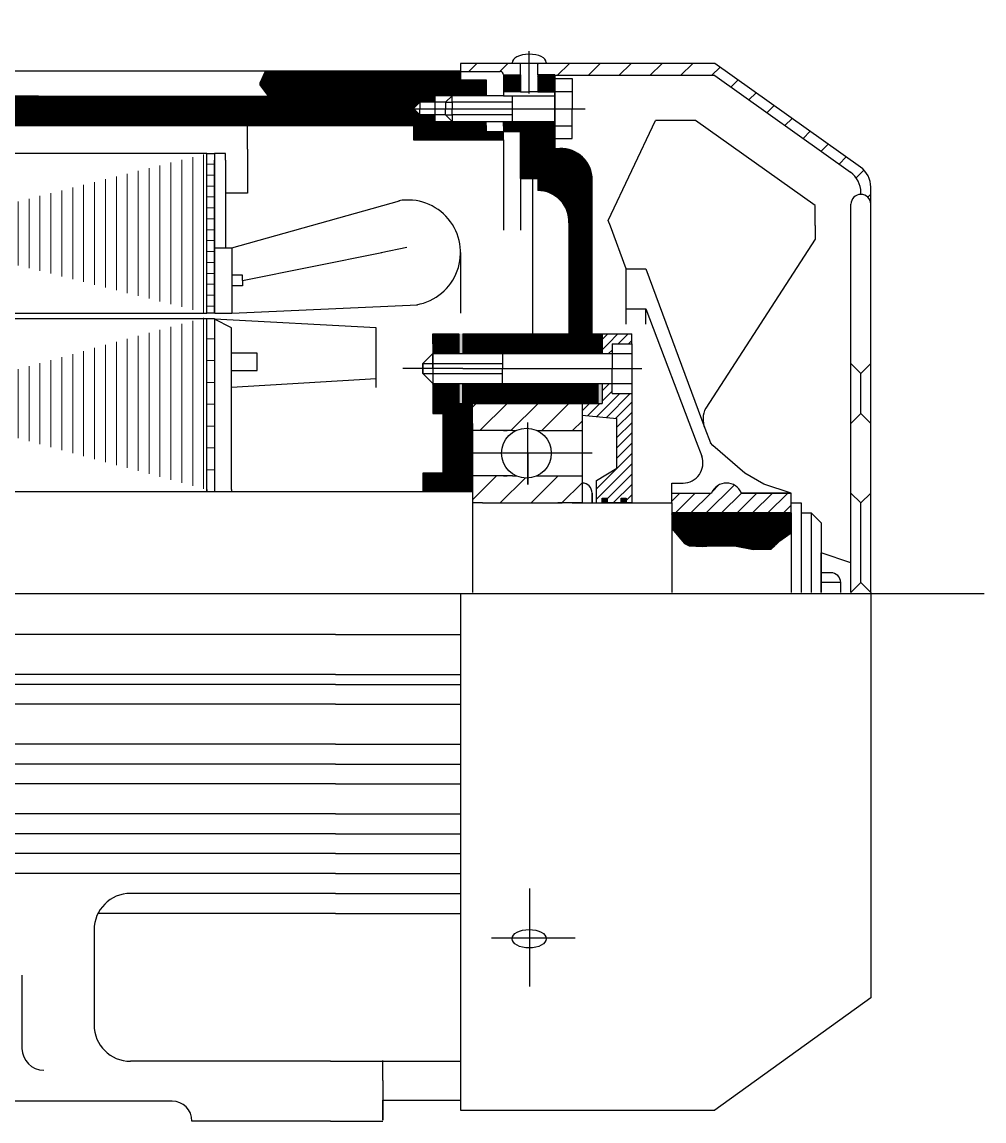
# Model space of a CAD drawing. Header units: millimetres. Extents: x -107 to 185, y -59 to 109.
# Drawn here: x 55.6 to 185.2, y -59.1 to 89 of the extents above; entities that cross this region are included whole.
import ezdxf

# ---------------------------------------------------------------- set-up
doc = ezdxf.new("R2010")
doc.units = ezdxf.units.MM
doc.linetypes.add('K5LT32769', pattern=[0])
for name, color, linetype, true_color in [('C', 4, 'Continuous', 0x00ffff), ('FOR', 7, 'Continuous', 0xffffff), ('Layer1', 7, 'Continuous', 0xffffff), ('R', 7, 'Continuous', 0xffffff)]:
    doc.layers.add(name, color=color, linetype=linetype, true_color=true_color)
doc.layers.add('Layer3', color=7, linetype='Continuous', lineweight=30, true_color=0xffffff)
pattern_1 = [(45, (0, 0), (-0.0883883476483184, 0.0883883476483185), [])]

# ---------------------------------------------------------------- blocks, each defined once
blk = doc.blocks.new('*X5')
at = {"layer": 'C', "color": 7, "linetype": 'K5LT32769', "lineweight": 18, "true_color": 0xffffff}
for p, q in [((464.4447869473404, 489.9006310700561), (460.6042703314294, 486.060114454145)), ((461.4475038950899, 489.0246683613652), (462.3079937124051, 489.8851581786804)), ((455.862389719625, 487.6821948730197), (456.9778097807504, 488.797614934145)), ((459.09913012431, 488.797614934145), (456.36162964431, 486.060114454145)), ((458.4829499878697, 486.060114454145), (461.2204504678697, 488.7976149341449)), ((462.7255906749891, 486.060114454145), (465.463091154989, 488.7976149341449)), ((467.5844114985486, 488.797614934145), (464.8469110185486, 486.060114454145)), ((466.9682313621083, 486.060114454145), (469.7057318421082, 488.797614934145)), ((471.8270521856679, 488.797614934145), (469.089551705668, 486.060114454145)), ((471.2108720492276, 486.060114454145), (472.2873925996251, 487.1366350045426))]:
    blk.add_line(p, q, dxfattribs=at)
blk = doc.blocks.new('*X7')
at = {"layer": 'C', "color": 7, "linetype": 'K5LT32769', "lineweight": 18, "true_color": 0xffffff}
for p, q in [((447.1034717897286, 509.3288685341447), (446.2811380396251, 508.5065347840412)), ((447.1489351121019, 507.9601182941449), (447.649888279625, 508.4610714616681)), ((447.2853250792211, 503.8538675741448), (446.2811380396251, 502.8496805345489)), ((448.7450019639674, 502.485117334145), (445.5740544502722, 499.3141698204497)), ((446.2811380396251, 501.4354669721758), (447.649888279625, 502.8042172121756)), ((446.8704168824475, 499.196318690252), (450.1592155263406, 502.485117334145)), ((444.5478245992212, 501.116367094145), (443.543637559625, 500.1121800545487)), ((444.2776920180969, 499.4320209506476), (445.9620381615944, 501.116367094145)), ((450.3873887596249, 501.2990770050562), (448.1667793146228, 499.0784675600542)), ((448.3342633996251, 497.8317380826833), (450.3873887596249, 499.8848634426831)), ((450.3873887596248, 498.4706498803101), (448.3342633996251, 496.4175245203103)), ((448.3342633996251, 495.0033109579372), (450.3873887596248, 497.0564363179369)), ((450.3873887596249, 495.6422227555639), (448.3342633996251, 493.5890973955641)), ((445.5310843206361, 489.3717047542019), (450.3873887596249, 494.2280091931907)), ((450.3873887596249, 492.8137956308176), (445.5310843206361, 487.9574911918289)), ((446.9655131596249, 487.9777064684446), (450.3873887596249, 491.3995820684446)), ((450.3873887596249, 489.9853685060715), (447.8308849476984, 487.428864694145)), ((449.5998112377381, 487.7835774218115), (450.3873887596249, 488.5711549436983))]:
    blk.add_line(p, q, dxfattribs=at)
blk = doc.blocks.new('*X8')
at = {"layer": 'C', "color": 7, "linetype": 'K5LT32769', "lineweight": 18, "true_color": 0xffffff}
for p, q in [((306, 512.6631939541227), (306, 489.1629717352909)), ((307.5000000000001, 489.5794875171822), (307.5000000000001, 512.2547097360141)), ((390.0000000000001, 512.4878555212041), (390.0000000000001, 489.7880777400361)), ((391.5, 489.3795935219274), (391.5, 512.9043713030953)), ((309.0000000000001, 511.8462255179053), (309.0000000000001, 489.9960032990735)), ((310.5, 490.4125190809648), (310.5, 511.4377412997967)), ((312, 511.029257081688), (312, 490.8290348628561)), ((384.0000000000001, 510.8217923936388), (384.0000000000001, 491.4220146124709)), ((385.5000000000001, 491.0135303943622), (385.5000000000001, 511.2383081755301)), ((387, 511.6548239574214), (387, 490.6050461762535)), ((388.5000000000001, 490.1965619581448), (388.5000000000001, 512.0713397393127)), ((313.5000000000001, 491.2455506447474), (313.5000000000001, 510.6207728635793)), ((315.0000000000001, 510.2122886454706), (315.0000000000001, 491.6620664266387)), ((316.5, 492.07858220853), (316.5, 509.803804427362)), ((318.0000000000001, 509.3953202092532), (318.0000000000001, 492.4950979904213)), ((379.5000000000001, 492.647467266797), (379.5000000000001, 509.5722450479649)), ((381, 509.9887608298562), (381, 492.2389830486883)), ((382.5000000000001, 491.8304988305796), (382.5000000000001, 510.4052766117475)), ((319.5000000000001, 492.9116137723126), (319.5000000000001, 508.9868359911445)), ((321.0000000000001, 508.5783517730359), (321.0000000000001, 493.3281295542039)), ((322.5, 493.7446453360952), (322.5, 508.1698675549271)), ((324.0000000000001, 507.7613833368184), (324.0000000000001, 494.1611611179865)), ((373.5000000000001, 494.2814041392318), (373.5000000000001, 507.9061819203997)), ((375, 508.322697702291), (375, 493.872919921123)), ((376.5000000000001, 493.4644357030144), (376.5000000000001, 508.7392134841823)), ((378.0000000000001, 509.1557292660736), (378.0000000000001, 493.0559514849057)), ((325.5000000000001, 494.5776768998778), (325.5000000000001, 507.3528991187098)), ((327, 506.944414900601), (327, 494.9941926817691)), ((328.5000000000001, 495.4107084636604), (328.5000000000001, 506.5359306824923)), ((367.5000000000001, 495.9153410116665), (367.5000000000001, 506.2401187928345)), ((369.0000000000001, 506.6566345747258), (369.0000000000001, 495.5068567935578)), ((370.5, 495.0983725754491), (370.5, 507.0731503566171)), ((372.0000000000001, 507.4896661385084), (372.0000000000001, 494.6898883573404)), ((330.0000000000001, 506.1274464643837), (330.0000000000001, 495.8272242455517)), ((331.5000000000001, 496.243740027443), (331.5000000000001, 505.7189622462749)), ((333, 505.3104780281663), (333, 496.6602558093343)), ((334.5000000000001, 497.0767715912257), (334.5000000000001, 504.9019938100576)), ((363.0000000000001, 504.9905714471605), (363.0000000000001, 497.1407936659926)), ((364.5, 496.7323094478839), (364.5, 505.4070872290518)), ((366.0000000000001, 505.8236030109431), (366.0000000000001, 496.3238252297752)), ((336.0000000000001, 504.4935095919488), (336.0000000000001, 497.4932873731169)), ((337.5, 497.9098031550083), (337.5, 504.0850253738402)), ((339.0000000000001, 503.6765411557315), (339.0000000000001, 498.3263189368996)), ((340.5000000000001, 498.7428347187909), (340.5000000000001, 503.2680569376227)), ((357.0000000000001, 503.3245083195953), (357.0000000000001, 498.7747305384274)), ((358.5000000000001, 498.3662463203187), (358.5000000000001, 503.7410241014866)), ((360, 504.1575398833779), (360, 497.95776210221)), ((361.5000000000001, 497.5492778841013), (361.5000000000001, 504.5740556652693)), ((342.0000000000001, 502.8595727195141), (342.0000000000001, 499.1593505006822)), ((343.5, 499.5758662825735), (343.5, 502.4510885014054)), ((345.0000000000001, 502.0426042832967), (345.0000000000001, 499.9923820644648)), ((352.5000000000001, 500.0001831927535), (352.5000000000001, 502.0749609739214)), ((354, 502.4914767558127), (354, 499.5916989746448)), ((355.5000000000001, 499.1832147565361), (355.5000000000001, 502.907992537704)), ((346.5000000000001, 500.4088978463561), (346.5000000000001, 501.634120065188)), ((348, 501.2256358470793), (348, 500.8254136282475)), ((349.5, 500.8171516289709), (349.5, 501.2419294101388)), ((351.0000000000001, 501.6584451920301), (351.0000000000001, 500.4086674108622))]:
    blk.add_line(p, q, dxfattribs=at)
blk = doc.blocks.new('*X9')
at = {"layer": 'C', "color": 7, "linetype": 'K5LT32769', "lineweight": 18, "true_color": 0xffffff}
for p, q in [((306, 535.3517695235194), (306, 513.6318671697506)), ((307.5000000000001, 514.0131171697504), (307.5000000000001, 534.9705195235194)), ((390.0000000000001, 534.9818671697504), (390.0000000000001, 514.0017695235193)), ((391.5, 513.6205195235194), (391.5, 535.3631171697505)), ((309.0000000000001, 534.5892695235193), (309.0000000000001, 514.3943671697505)), ((310.5, 514.7756171697506), (310.5, 534.2080195235194)), ((312, 533.8267695235193), (312, 515.1568671697506)), ((313.5000000000001, 515.5381171697506), (313.5000000000001, 533.4455195235194)), ((384.0000000000001, 533.4568671697504), (384.0000000000001, 515.5267695235194)), ((385.5000000000001, 515.1455195235193), (385.5000000000001, 533.8381171697505)), ((387, 534.2193671697505), (387, 514.7642695235194)), ((388.5000000000001, 514.3830195235194), (388.5000000000001, 534.6006171697505)), ((315.0000000000001, 533.0642695235194), (315.0000000000001, 515.9193671697504)), ((316.5, 516.3006171697506), (316.5, 532.6830195235194)), ((318.0000000000001, 532.3017695235193), (318.0000000000001, 516.6818671697505)), ((319.5000000000001, 517.0631171697506), (319.5000000000001, 531.9205195235193)), ((378.0000000000001, 531.9318671697504), (378.0000000000001, 517.0517695235194)), ((379.5000000000001, 516.6705195235193), (379.5000000000001, 532.3131171697505)), ((381, 532.6943671697505), (381, 516.2892695235194)), ((382.5000000000001, 515.9080195235193), (382.5000000000001, 533.0756171697506)), ((321.0000000000001, 531.5392695235194), (321.0000000000001, 517.4443671697506)), ((322.5, 517.8256171697504), (322.5, 531.1580195235194)), ((324.0000000000001, 530.7767695235193), (324.0000000000001, 518.2068671697505)), ((325.5000000000001, 518.5881171697506), (325.5000000000001, 530.3955195235194)), ((372.0000000000001, 530.4068671697505), (372.0000000000001, 518.5767695235194)), ((373.5000000000001, 518.1955195235194), (373.5000000000001, 530.7881171697505)), ((375, 531.1693671697504), (375, 517.8142695235193)), ((376.5000000000001, 517.4330195235194), (376.5000000000001, 531.5506171697505)), ((327, 530.0142695235193), (327, 518.9693671697506)), ((328.5000000000001, 519.3506171697506), (328.5000000000001, 529.6330195235194)), ((330.0000000000001, 529.2517695235194), (330.0000000000001, 519.7318671697504)), ((331.5000000000001, 520.1131171697506), (331.5000000000001, 528.8705195235194)), ((366.0000000000001, 528.8818671697505), (366.0000000000001, 520.1017695235194)), ((367.5000000000001, 519.7205195235193), (367.5000000000001, 529.2631171697506)), ((369.0000000000001, 529.6443671697504), (369.0000000000001, 519.3392695235194)), ((370.5, 518.9580195235193), (370.5, 530.0256171697505)), ((333, 528.4892695235194), (333, 520.4943671697505)), ((334.5000000000001, 520.8756171697506), (334.5000000000001, 528.1080195235193)), ((336.0000000000001, 527.7267695235194), (336.0000000000001, 521.2568671697506)), ((360, 527.3568671697504), (360, 521.6267695235193)), ((361.5000000000001, 521.2455195235194), (361.5000000000001, 527.7381171697505)), ((363.0000000000001, 528.1193671697504), (363.0000000000001, 520.8642695235194)), ((364.5, 520.4830195235193), (364.5, 528.5006171697505)), ((337.5, 521.6381171697504), (337.5, 527.3455195235194)), ((339.0000000000001, 526.9642695235194), (339.0000000000001, 522.0193671697505)), ((340.5000000000001, 522.4006171697506), (340.5000000000001, 526.5830195235194)), ((342.0000000000001, 526.2017695235194), (342.0000000000001, 522.7818671697506)), ((355.5000000000001, 522.7705195235194), (355.5000000000001, 526.2131171697505)), ((357.0000000000001, 526.5943671697505), (357.0000000000001, 522.3892695235194)), ((358.5000000000001, 522.0080195235194), (358.5000000000001, 526.9756171697505)), ((343.5, 523.1631171697506), (343.5, 525.8205195235194)), ((345.0000000000001, 525.4392695235194), (345.0000000000001, 523.5443671697506)), ((346.5000000000001, 523.9256171697506), (346.5000000000001, 525.0580195235194)), ((348, 524.6767695235194), (348, 524.3068671697506)), ((349.5, 524.2955195235193), (349.5, 524.6881171697505)), ((351.0000000000001, 525.0693671697505), (351.0000000000001, 523.9142695235194)), ((352.5000000000001, 523.5330195235193), (352.5000000000001, 525.4506171697506)), ((354, 525.8318671697504), (354, 523.1517695235194))]:
    blk.add_line(p, q, dxfattribs=at)
blk = doc.blocks.new('*X14')
at = {"layer": 'C', "color": 7, "linetype": 'K5LT32769', "lineweight": 18, "true_color": 0xffffff}
for p, q in [((428.4873849196251, 500.6122766006529), (428.9914754131172, 501.1163670941449)), ((433.2341161002365, 501.1163670941449), (429.4969903268822, 497.3792413207907)), ((433.7396310140016, 497.3792413207908), (437.4767567873557, 501.1163670941449)), ((441.719397474475, 501.1163670941449), (437.9822717011209, 497.3792413207909)), ((442.2249123882401, 497.3792413207909), (443.543637559625, 498.6979664921756)), ((431.7690208478294, 491.1659904674994), (428.4873849196251, 487.884354539295)), ((440.2543022220681, 491.1659904674993), (436.5171764487138, 487.4288646941451)), ((432.2745357615945, 487.4288646941451), (435.7012659901368, 490.8555949226874)), ((440.7598171358329, 487.428864694145), (443.543637559625, 490.2126851179371))]:
    blk.add_line(p, q, dxfattribs=at)
blk = doc.blocks.new('*X17')
at = {"layer": 'C', "color": 7, "linetype": 'K5LT32769', "lineweight": 18, "true_color": 0xffffff}
for p, q in [((429.0684554354332, 547.8623946747732), (427.9788460467779, 546.7727852861178)), ((432.2214867338971, 546.7727852861178), (433.3110961225526, 547.8623946747732)), ((437.5537368096719, 547.8623946747732), (437.4381511023899, 547.7468089674912)), ((440.1164982311085, 546.1825154090905), (441.7963774967912, 547.8623946747732)), ((446.0390181839104, 547.8623946747732), (444.3591389182276, 546.1825154090905)), ((448.6017796053469, 546.1825154090905), (450.2816588710297, 547.8623946747732)), ((454.524299558149, 547.8623946747732), (452.8444202924663, 546.1825154090905)), ((457.0870609795854, 546.1825154090905), (458.7669402452682, 547.8623946747732)), ((462.5001534669396, 547.3529672093252), (461.3297016667048, 546.1825154090905)), ((463.9974972187897, 544.6076702740561), (464.9789997110992, 545.5891727663656)), ((467.4578459552586, 543.8253783234057), (466.4763434629492, 542.8438758310963)), ((468.9551897071088, 541.0800813881365), (469.9366921994182, 542.061583880446)), ((472.415538443578, 540.2977894374864), (471.4340359512686, 539.316286945177)), ((473.912882195428, 537.5524925022173), (474.8943846877375, 538.5339949945268)), ((477.3732309318971, 536.770200551567), (476.3917284395876, 535.7886980592576)), ((478.8705746837472, 534.0249036162978), (479.8520771760567, 535.0064061086072)), ((482.2873318417428, 533.1990200871741), (481.2198621072194, 532.1315503526506)), ((482.813059744298, 529.48210730261), (483.237394519625, 529.9064420779371))]:
    blk.add_line(p, q, dxfattribs=at)
blk = doc.blocks.new('*X20')
at = {"layer": 'C', "color": 7, "linetype": 'K5LT32769', "lineweight": 18, "true_color": 0xffffff}
for p, q in [((393.0076767615129, 534), (391.9276767615128, 534)), ((391.9276767615128, 532.5), (393.0076767615129, 532.5)), ((393.0076767615129, 531), (391.9276767615128, 531)), ((391.9276767615128, 529.4999999999999), (393.0076767615129, 529.4999999999999)), ((393.0076767615129, 528), (391.9276767615128, 528)), ((391.9276767615128, 526.4999999999999), (393.0076767615129, 526.4999999999999)), ((393.0076767615129, 525), (391.9276767615128, 525)), ((391.9276767615128, 523.5), (393.0076767615129, 523.5)), ((393.0060644755132, 522), (391.9276767615128, 522)), ((391.9276767615128, 520.5), (393.0060644755132, 520.5)), ((393.0060644755132, 519), (391.9276767615128, 519)), ((391.9276767615128, 517.4999999999999), (393.0060644755132, 517.4999999999999)), ((393.0060644755132, 516), (391.9276767615128, 516)), ((391.9276767615128, 514.5), (393.0060644755132, 514.5))]:
    blk.add_line(p, q, dxfattribs=at)
blk = doc.blocks.new('*X21')
at = {"layer": 'C', "color": 7, "linetype": 'K5LT32769', "lineweight": 18, "true_color": 0xffffff}
for p, q in [((393.0062895434, 510), (391.9276767615128, 510)), ((393.0064820025937, 507), (391.9276767615128, 507)), ((393.0066744617873, 504), (391.9276767615128, 504)), ((393.006866920981, 501), (391.9276767615128, 501)), ((393.0070593801746, 498), (391.9276767615128, 498)), ((393.0072518393683, 495), (391.9276767615128, 495)), ((393.0074442985619, 492), (391.9276767615128, 492))]:
    blk.add_line(p, q, dxfattribs=at)
blk = doc.blocks.new('*X23')
at = {"layer": 'C', "color": 7, "linetype": 'K5LT32769', "lineweight": 18, "true_color": 0xffffff}
for p, q in [((447.0565079873557, 510.6961182941448), (446.2811380396252, 509.9207483464144)), ((447.1034717897286, 509.3288685341447), (448.4707215497287, 510.6961182941449)), ((449.8849351121018, 510.6961182941449), (448.5176853521018, 509.3288685341449)), ((449.9318989144749, 509.3288685341448), (450.3873887596249, 509.7843583792948))]:
    blk.add_line(p, q, dxfattribs=at)
blk = doc.blocks.new('*X3')
at = {"layer": 'C', "color": 7, "linetype": 'K5LT32769', "lineweight": 18, "true_color": 0xffffff}
for p, q in [((464.4447869473404, 489.9006310700561), (460.6042703314294, 486.060114454145)), ((461.4475038950899, 489.0246683613652), (462.3079937124051, 489.8851581786804)), ((455.862389719625, 487.6821948730197), (456.9778097807504, 488.797614934145)), ((459.09913012431, 488.797614934145), (456.36162964431, 486.060114454145)), ((458.4829499878697, 486.060114454145), (461.2204504678697, 488.7976149341449)), ((462.7255906749891, 486.060114454145), (465.463091154989, 488.7976149341449)), ((467.5844114985486, 488.797614934145), (464.8469110185486, 486.060114454145)), ((466.9682313621083, 486.060114454145), (469.7057318421082, 488.797614934145)), ((471.8270521856679, 488.797614934145), (469.089551705668, 486.060114454145)), ((471.2108720492276, 486.060114454145), (472.2873925996251, 487.1366350045426))]:
    blk.add_line(p, q, dxfattribs=at)
blk = doc.blocks.new('*X4')
at = {"layer": 'C', "color": 7, "linetype": 'K5LT32769', "lineweight": 18, "true_color": 0xffffff}
for p, q in [((306, 512.6631939541227), (306, 489.1629717352909)), ((307.5000000000001, 489.5794875171822), (307.5000000000001, 512.2547097360141)), ((390.0000000000001, 512.4878555212041), (390.0000000000001, 489.7880777400361)), ((391.5, 489.3795935219274), (391.5, 512.9043713030953)), ((309.0000000000001, 511.8462255179053), (309.0000000000001, 489.9960032990735)), ((310.5, 490.4125190809648), (310.5, 511.4377412997967)), ((312, 511.029257081688), (312, 490.8290348628561)), ((384.0000000000001, 510.8217923936388), (384.0000000000001, 491.4220146124709)), ((385.5000000000001, 491.0135303943622), (385.5000000000001, 511.2383081755301)), ((387, 511.6548239574214), (387, 490.6050461762535)), ((388.5000000000001, 490.1965619581448), (388.5000000000001, 512.0713397393127)), ((313.5000000000001, 491.2455506447474), (313.5000000000001, 510.6207728635793)), ((315.0000000000001, 510.2122886454706), (315.0000000000001, 491.6620664266387)), ((316.5, 492.07858220853), (316.5, 509.803804427362)), ((318.0000000000001, 509.3953202092532), (318.0000000000001, 492.4950979904213)), ((379.5000000000001, 492.647467266797), (379.5000000000001, 509.5722450479649)), ((381, 509.9887608298562), (381, 492.2389830486883)), ((382.5000000000001, 491.8304988305796), (382.5000000000001, 510.4052766117475)), ((319.5000000000001, 492.9116137723126), (319.5000000000001, 508.9868359911445)), ((321.0000000000001, 508.5783517730359), (321.0000000000001, 493.3281295542039)), ((322.5, 493.7446453360952), (322.5, 508.1698675549271)), ((324.0000000000001, 507.7613833368184), (324.0000000000001, 494.1611611179865)), ((373.5000000000001, 494.2814041392318), (373.5000000000001, 507.9061819203997)), ((375, 508.322697702291), (375, 493.872919921123)), ((376.5000000000001, 493.4644357030144), (376.5000000000001, 508.7392134841823)), ((378.0000000000001, 509.1557292660736), (378.0000000000001, 493.0559514849057)), ((325.5000000000001, 494.5776768998778), (325.5000000000001, 507.3528991187098)), ((327, 506.944414900601), (327, 494.9941926817691)), ((328.5000000000001, 495.4107084636604), (328.5000000000001, 506.5359306824923)), ((367.5000000000001, 495.9153410116665), (367.5000000000001, 506.2401187928345)), ((369.0000000000001, 506.6566345747258), (369.0000000000001, 495.5068567935578)), ((370.5, 495.0983725754491), (370.5, 507.0731503566171)), ((372.0000000000001, 507.4896661385084), (372.0000000000001, 494.6898883573404)), ((330.0000000000001, 506.1274464643837), (330.0000000000001, 495.8272242455517)), ((331.5000000000001, 496.243740027443), (331.5000000000001, 505.7189622462749)), ((333, 505.3104780281663), (333, 496.6602558093343)), ((334.5000000000001, 497.0767715912257), (334.5000000000001, 504.9019938100576)), ((363.0000000000001, 504.9905714471605), (363.0000000000001, 497.1407936659926)), ((364.5, 496.7323094478839), (364.5, 505.4070872290518)), ((366.0000000000001, 505.8236030109431), (366.0000000000001, 496.3238252297752)), ((336.0000000000001, 504.4935095919488), (336.0000000000001, 497.4932873731169)), ((337.5, 497.9098031550083), (337.5, 504.0850253738402)), ((339.0000000000001, 503.6765411557315), (339.0000000000001, 498.3263189368996)), ((340.5000000000001, 498.7428347187909), (340.5000000000001, 503.2680569376227)), ((357.0000000000001, 503.3245083195953), (357.0000000000001, 498.7747305384274)), ((358.5000000000001, 498.3662463203187), (358.5000000000001, 503.7410241014866)), ((360, 504.1575398833779), (360, 497.95776210221)), ((361.5000000000001, 497.5492778841013), (361.5000000000001, 504.5740556652693)), ((342.0000000000001, 502.8595727195141), (342.0000000000001, 499.1593505006822)), ((343.5, 499.5758662825735), (343.5, 502.4510885014054)), ((345.0000000000001, 502.0426042832967), (345.0000000000001, 499.9923820644648)), ((352.5000000000001, 500.0001831927535), (352.5000000000001, 502.0749609739214)), ((354, 502.4914767558127), (354, 499.5916989746448)), ((355.5000000000001, 499.1832147565361), (355.5000000000001, 502.907992537704)), ((346.5000000000001, 500.4088978463561), (346.5000000000001, 501.634120065188)), ((348, 501.2256358470793), (348, 500.8254136282475)), ((349.5, 500.8171516289709), (349.5, 501.2419294101388)), ((351.0000000000001, 501.6584451920301), (351.0000000000001, 500.4086674108622))]:
    blk.add_line(p, q, dxfattribs=at)

msp = doc.modelspace()

# ---------------------------------------------------------------- hatches: boundary and pattern name
at = {"layer": 'Layer1'}
h = msp.add_hatch(dxfattribs=at)
h.set_pattern_fill('ANSI31', color=256, scale=0.9799999999999998, style=0)
h.set_pattern_definition(pattern_1)
edge = h.paths.add_edge_path()
h.paths.add_polyline_path([(108.35421163563592, 75.07622975299705), (108.35421163563592, 73.13825241833706), (120.4799907918889, 73.13825241833706), (120.4799907918889, 74.29308852845611), (118.17031857165125, 74.29308852845611), (118.17031857165125, 75.07622975299705), (118.17031857165125, 75.63241706180497), (111.24130191093423, 75.63241706180497), (111.24130191093423, 76.49854414439392), (109.2203387182251, 76.49854414439392), (108.39564038595904, 77.32324247665906), (108.31278288531189, 77.32324247665906), (109.2203387182251, 78.23079830957295), (111.24130191093423, 78.23079830957295), (111.24130191093514, 79.09692539216189), (113.55097413117414, 79.09692539216189), (118.17031857165125, 79.09692539216189), (118.17031857165125, 81.22210518917109), (114.69116257478686, 81.22210518917109), (114.69116257478686, 82.43616814549591), (109.25595784390703, 82.43616814549591), (88.39844962745815, 82.43616814549591), (87.64933775994291, 80.77206877313301), (87.66894523805308, 80.55310856114897), (88.69221210250203, 79.15566134051596), (88.86874514354508, 79.03589614810198), (57.839908540599936, 79.03589614810198), (50.54834391943609, 79.03589614810198), (50.15075785292106, 80.68554613317997), (48.13993950247209, 89.02876220937901), (42.88710489802202, 89.02876220937901), (42.88710489802202, 85.769220387843), (41.800590957511986, 85.769220387843), (41.800590957511076, 80.33665068528308), (41.800590957511076, 78.16362280425892), (41.800590957511076, 75.07622975299705)])
h = msp.add_hatch(dxfattribs=at)
h.set_pattern_fill('ANSI31', color=256, scale=0.49, style=0)
h.set_pattern_definition(pattern_1)
edge = h.paths.add_edge_path()
h.paths.add_polyline_path([(127.40900745260501, 81.91500685524306), (125.099335232366, 81.91500685524306), (125.099335232366, 79.60533463500497), (127.40900745260501, 79.60533463500497)])
edge = h.paths.add_edge_path()
h.paths.add_polyline_path([(122.789663012127, 81.91500685524306), (120.4799907918889, 81.91500685524306), (120.4799907918889, 79.60533463500497), (122.789663012127, 79.60533463500497)])
h.paths.add_polyline_path([(126.76556179268323, 80.82713118154697), (122.1996705475051, 80.65970859345907)])
h = msp.add_hatch(dxfattribs=at)
h.set_pattern_fill('ANSI31', color=256, scale=0.49, style=0)
h.set_pattern_definition(pattern_1)
edge = h.paths.add_edge_path()
h.paths.add_polyline_path([(133.19591316710626, 37.63365147115701), (133.1959131671049, 40.31640194155807), (114.98620913805621, 40.31640194155807), (114.98620913805621, 37.63365147115701)])
edge = h.paths.add_edge_path()
edge = h.paths.add_edge_path()
edge.add_line((133.7654624308559, 44.34052764715807), (133.7654624308559, 45.68190288235701))
edge.add_line((133.7654624308559, 45.68190288235701), (133.7654624308559, 47.021807647158084))
edge.add_line((133.7654624308559, 47.021807647158084), (132.42408719565697, 47.021807647158084))
edge.add_line((132.42408719565697, 47.021807647158084), (132.42408719565697, 61.945266207713985))
edge.add_line((132.42408719565697, 61.945266207713985), (132.4407921900172, 67.74981630821799))
edge.add_arc((128.20349766549202, 67.7484553676868), 4.237294743079515, 0.0184023426943561, 88.09828565120463)
edge.add_line((128.34411264304413, 71.9834163082171), (127.40900745260501, 71.9834163082171))
edge.add_line((127.40900745260501, 71.9834163082171), (127.40900745260501, 74.29308852845611))
edge.add_line((127.40900745260501, 74.29308852845611), (127.40900745260501, 74.98599019452695))
edge.add_line((127.40900745260501, 74.98599019452695), (127.40900745260501, 75.63241706180497))
edge.add_line((127.40900745260501, 75.63241706180497), (120.4799907918889, 75.63241706180497))
edge.add_line((120.4799907918889, 75.63241706180497), (120.4799907918889, 74.98599019452695))
edge.add_line((120.4799907918889, 74.98599019452695), (120.4799907918889, 74.29308852845611))
edge.add_line((120.4799907918889, 74.29308852845611), (122.789663012127, 74.29308852845611))
edge.add_line((122.789663012127, 74.29308852845611), (122.789663012127, 73.13825241833706))
edge.add_line((122.789663012127, 73.13825241833706), (122.789663012127, 67.94148992279997))
edge.add_line((122.789663012127, 67.94148992279997), (125.099335232366, 67.94148992279997))
edge.add_line((125.099335232366, 67.94148992279997), (125.099335232366, 66.31363650633193))
edge.add_arc((125.12325913790278, 62.12532249604328), 4.188382337136633, 357.5361261588436, 90.32727343405008, ccw=False)
edge.add_line((129.30776942407124, 61.94526620765396), (129.30776942407124, 47.021807647158084))
edge.add_line((129.30776942407124, 47.021807647158084), (114.98620913805621, 47.021807647158084))
edge.add_line((114.98620913805621, 47.021807647158084), (114.98620913805621, 44.34052764715807))
edge.add_line((114.98620913805621, 44.34052764715807), (120.35171007885697, 44.34052764715807))
edge.add_line((120.35171007885697, 44.34052764715807), (133.7654624308559, 44.34052764715807))
h.paths.add_polyline_path([(129.0604748034391, 38.70800444131396), (129.612658834478, 45.659999292395014)])
h = msp.add_hatch(dxfattribs=at)
h.set_pattern_fill('ANSI31', color=256, scale=0.35, style=0)
h.set_pattern_definition(pattern_1)
edge = h.paths.add_edge_path()
h.paths.add_polyline_path([(110.96208343245712, 36.29227623595693), (112.30345866765697, 36.29227623595693), (112.30345866765697, 28.24402482475807), (109.62070819725591, 28.24402482475807), (109.62070819725591, 26.902649589557086), (109.62070819725682, 25.76038153868899), (111.42315054971709, 25.76038153868899), (111.42315054971709, 26.431069156288913), (112.09383816731702, 26.431069156288913), (112.09383816731611, 25.76038153868899), (113.92330174563426, 25.76038153868899), (113.92330174563426, 26.431069156288913), (114.59398936323282, 26.431069156288913), (114.59398936323419, 25.76038153868899), (116.32758437325515, 25.76038153868899), (116.32758437325515, 34.950901000757085), (116.32758437325515, 37.63365147115701), (114.47769190719805, 37.63365147115701), (114.47769190719805, 40.31640194155807), (110.96208343245712, 40.31640194155807)])
edge = h.paths.add_edge_path()
h.paths.add_polyline_path([(110.96208343245621, 47.021807647158084), (110.96208343245712, 45.68190288235701), (110.96208343245712, 44.34052764715807), (114.47769190719805, 44.34052764715807), (114.47769190719805, 47.02327811755708)])
h.paths.add_polyline_path([(112.66868282334804, 38.57686714636202), (113.12952052377182, 45.82928262413998)])
h = msp.add_hatch(dxfattribs=at)
h.set_pattern_fill('ANSI31', color=256, scale=0.9799999999999998, style=0)
h.set_pattern_definition(pattern_1)
edge = h.paths.add_edge_path()
h.paths.add_polyline_path([(157.72283847287486, 19.13188759221498), (159.2515918996562, 20.195773413558072), (159.2515918996562, 22.878523883957996), (156.56884142925605, 22.878523883957996), (156.56884142925605, 20.195773413558072), (145.8378395476559, 20.195773413558072), (145.8378395476559, 22.878523883957996), (143.1550890772562, 22.878523883957996), (143.1550890772562, 20.77514822719104), (144.867691417983, 18.7620715955959), (145.48647362248107, 18.445346520207977), (147.24714272965525, 18.345641537895972), (148.5236948611789, 18.44637489041793), (151.62792558390106, 18.44611500183396), (154.1299533827421, 17.97492547264096), (156.57019700767182, 17.9758428917969)])
h = msp.add_hatch(dxfattribs=at)
h.set_pattern_fill('ANSI31', color=256, scale=0.35, angle=90, style=0)
h.set_pattern_definition(pattern_1)
edge = h.paths.add_edge_path()
h.paths.add_polyline_path([(145.8378395476559, 22.878523883957996), (145.8378395476559, 20.195773413558072), (156.56884142925605, 20.195773413558072), (156.56884142925605, 22.878523883957996)])
at = {"layer": 'Layer3'}
h = msp.add_hatch(color=256, dxfattribs=at)
h.paths.add_polyline_path([(114.47769190719805, 47.02327811755708), (114.47769190719805, 44.34052764715807), (114.98620913805621, 44.34052764715807), (114.98620913805621, 47.02327811755708)])
h.paths.add_polyline_path([(133.7654624308559, 44.34052764715807), (133.7654624308559, 47.02327811755708), (133.1959131671049, 47.02327811755708), (133.1959131671049, 44.34052764715807)])
h = msp.add_hatch(color=256, dxfattribs=at)
h.paths.add_polyline_path([(114.47769190719805, 40.31640194155807), (114.47769190719805, 37.63365147115701), (114.98620913805621, 37.63365147115701), (114.98620913805621, 40.31640194155807)])
h.paths.add_polyline_path([(133.7654624308559, 37.63365147115701), (133.7654624308559, 40.31640194155807), (133.1959131671049, 40.31640194155807), (133.1959131671049, 37.63365147115701)])
for points in [[(111.42315054971709, 25.76038153868899), (112.09383816731702, 25.76038153868899), (112.09383816731702, 26.431069156288913), (111.42315054971709, 26.431069156288913)], [(113.92330174563426, 25.76038153868899), (114.59398936323282, 25.76038153868899), (114.59398936323282, 26.431069156288913), (113.92330174563426, 26.431069156288913)], [(133.76481277977086, 24.222696454892002), (134.43550039737124, 24.222696454892002), (134.43550039737124, 24.893384072491926), (133.76481277977086, 24.893384072491926)], [(136.3470745474349, 24.219899119188995), (137.01776216503617, 24.219899119188995), (137.01776216503617, 24.89058673678892), (136.3470745474349, 24.89058673678892)]]:
    msp.add_hatch(color=256, dxfattribs=at).paths.add_polyline_path(points)

# ---------------------------------------------------------------- linework, layer by layer
at = {"layer": 'Layer1'}
for p, q in [((123.9347887248839, 79.39454068028294), (123.94316628065712, 85.07625169344897)), ((106.15215821302422, 77.32324247665906), (131.47985283538014, 77.32324247665906)), ((114.98620913805621, 42.32846479435693), (106.93795772685621, 42.32846479435693)), ((114.98620913805621, 42.32846479435693), (139.13096337165484, 42.32846479435693)), ((123.78427625353402, 26.707693275418933), (123.78427625353402, 35.06802086491007)), ((132.42408719565697, 30.926775295157086), (115.14446531141016, 30.926775295157086)), ((123.78427625353402, 30.926775295157086), (123.78427625353402, 26.707693275418933)), ((-107.23315484638192, 12.031593698598044), (166.93509295750596, 12.031593698598044)), ((166.93509295750596, 12.031593698598044), (185.23315484638192, 12.031593698598044)), ((123.96694754845316, -27.705483348974894), (123.96694754845316, -40.92130997759591)), ((118.85038417213923, -34.37707504369109), (130.13407240476386, -34.37707504369109))]:
    msp.add_line(p, q, dxfattribs=at)
at = {"layer": 'Layer3'}
for p, q in [((146.64477130588307, 83.44475850017307), (114.69116257478686, 83.44475850017307)), ((114.69116257478686, 83.44475850017307), (114.69116257478686, 82.37694129929105)), ((121.63482690200794, 83.52089498542296), (121.63482690200794, 83.44475850017307)), ((122.789663012127, 81.91500685524306), (122.789663012127, 83.44475850017307)), ((125.099335232366, 81.91500685524306), (125.099335232366, 83.44475850017307)), ((126.25417134248505, 83.55354177430104), (126.25417134248505, 83.44475850017307)), ((148.95846447829422, 83.44475850017307), (146.64477130588307, 83.44475850017307)), ((168.57332826447623, 69.48802849846697), (148.95846447829422, 83.44475850017307)), ((54.40350762745197, 82.43616814549591), (109.25595784390703, 82.43616814549591)), ((109.25595784390703, 82.43616814549591), (114.69116257478686, 82.43616814549591)), ((114.69116257478686, 82.37694129929105), (116.76146671971014, 82.37694129929105)), ((114.69116257478686, 82.37694129929105), (114.69116257478686, 81.22210518917109)), ((116.76146671971014, 82.37694129929105), (120.01805634784091, 82.37694129929105)), ((116.76146671971014, 82.37694129929105), (120.01805634784091, 82.37694129929105)), ((120.4799907918889, 81.91500685524306), (120.4799907918889, 79.09692539216098)), ((120.4799907918889, 81.91500685524306), (122.789663012127, 81.91500685524306)), ((122.789663012127, 81.91500685524306), (122.789663012127, 79.60533463500497)), ((125.099335232366, 81.91500685524306), (125.099335232366, 79.60533463500497)), ((127.40900745260501, 81.91500685524306), (125.099335232366, 81.91500685524306)), ((127.40900745260501, 81.91500685524306), (127.40900745260501, 79.60533463500497)), ((148.95846447829422, 81.79847681980391), (127.40900745260501, 81.79847681980391)), ((148.95846447829194, 81.79847681980391), (167.23195302927593, 68.7961868892969)), ((114.69116257478686, 81.22210518917109), (118.17031857165125, 81.22210518917109)), ((118.17031857165125, 81.22210518917109), (118.17031857165125, 79.09692539216189)), ((127.40900745260501, 81.4065976124009), (129.7186796728422, 81.4065976124009)), ((127.40900745260501, 78.45049852488592), (127.40900745260501, 80.7601707451231)), ((127.40900745260501, 74.98599019452695), (127.40900745260501, 80.29823630107603)), ((129.7186796728422, 81.4065976124009), (129.7186796728422, 77.36467122698309)), ((57.839908540599936, 79.03589614810198), (50.54834391943609, 79.03589614810198)), ((57.839908540599936, 79.03589614810198), (88.86874514354508, 79.03589614810198)), ((113.55097413117414, 79.09692539216189), (111.24130191093423, 79.09692539216189)), ((111.24130191093423, 79.09692539216189), (111.24130191093423, 75.63241706180497)), ((113.55097413117414, 79.09692539216189), (112.68484704858406, 78.23079830957295)), ((120.4799907918889, 79.09692539216189), (113.55097413117414, 79.09692539216189)), ((113.55097413117414, 78.23079830957295), (113.55097413117414, 79.09692539216189)), ((122.789663012127, 79.60533463500497), (120.4799907918889, 79.60533463500497)), ((120.4799907918889, 79.60533463500497), (120.4799907918889, 79.09692539216098)), ((120.4799907918889, 79.09692539216189), (127.40900745260501, 79.09692539216189)), ((121.63482690200794, 79.09692539216189), (121.63482690200794, 77.36467122698309)), ((122.789663012127, 79.60533463500497), (123.94449912224604, 79.60533463500497)), ((125.099335232366, 79.60533463500497), (123.94449912224604, 79.60533463500497)), ((125.099335232366, 79.60533463500497), (127.40900745260501, 79.60533463500497)), ((127.40900745260501, 79.67434344722096), (129.7186796728422, 79.67434344722096)), ((127.40900745260501, 79.60533463500497), (127.40900745260501, 78.45049852488592)), ((109.2203387182251, 78.23079830957295), (108.35421163563592, 77.36467122698309)), ((109.2203387182251, 76.49854414439392), (108.35421163563592, 77.36467122698309)), ((112.68484704858406, 78.23079830957295), (109.2203387182251, 78.23079830957295)), ((109.2203387182251, 78.23079830957295), (109.2203387182251, 77.36467122698309)), ((109.2203387182251, 76.49854414439392), (109.2203387182251, 77.36467122698309)), ((112.68484704858406, 78.23079830957295), (113.55097413117414, 78.23079830957295)), ((112.68484704858406, 78.23079830957295), (112.68484704858406, 77.36467122698309)), ((112.68484704858406, 76.49854414439392), (112.68484704858406, 77.36467122698309)), ((121.63482690200794, 78.23079830957295), (113.55097413117414, 78.23079830957295)), ((113.55097413117414, 78.23079830957295), (113.55097413117414, 77.36467122698309)), ((113.55097413117414, 76.49854414439392), (113.55097413117414, 77.36467122698309)), ((121.63482690200794, 77.36467122698309), (121.63482690200794, 75.63241706180497)), ((127.40900745260501, 78.45049852488592), (127.40900745260501, 73.13825241833706)), ((129.7186796728422, 73.32274484156596), (129.7186796728422, 77.36467122698309)), ((112.68484704858406, 76.49854414439392), (109.2203387182251, 76.49854414439392)), ((111.24130191093423, 75.63241706180497), (127.40900745260501, 75.63241706180497)), ((113.55097413117414, 75.63241706180497), (112.68484704858406, 76.49854414439392)), ((112.68484704858406, 76.49854414439392), (113.55097413117414, 76.49854414439392)), ((121.63482690200794, 76.49854414439392), (113.55097413117414, 76.49854414439392)), ((113.55097413117414, 76.49854414439392), (113.55097413117414, 75.63241706180497)), ((118.17031857165125, 75.07622975299705), (118.17031857165125, 75.63241706180406)), ((120.4799907918889, 74.98599019452695), (120.4799907918889, 75.63241706180406)), ((134.60120282703815, 62.27673034380609), (140.96956919618492, 75.76862201829704)), ((146.33507013698522, 75.76862201829704), (140.96956919618583, 75.76862201829704)), ((162.47530045137296, 64.28422737152096), (146.33507013698522, 75.76862201829704)), ((-16.868794233389963, 75.07622975299705), (108.35421163563592, 75.07622975299705)), ((69.01470078790612, 75.07622975299705), (74.38020172870688, 75.07622975299705)), ((85.97598264488283, 71.87820252094798), (85.97598264488283, 75.07622975299705)), ((108.35421163563592, 75.07622975299705), (108.35421163563592, 73.13825241833706)), ((118.17031857165125, 75.07622975299705), (118.17031857165125, 74.29308852845611)), ((118.17031857165125, 74.29308852845611), (122.789663012127, 74.29308852845611)), ((120.4799907918889, 74.98599019452695), (120.4799907918889, 74.29308852845611)), ((120.4799907918889, 73.13825241833706), (120.4799907918889, 74.29308852845611)), ((122.789663012127, 73.13825241833706), (122.789663012127, 74.29308852845611)), ((127.40900745260501, 75.05499900674408), (129.7186796728422, 75.05499900674408)), ((127.40900745260501, 73.8311540844079), (127.40900745260501, 74.98599019452695)), ((127.40900745260501, 74.29308852845611), (127.40900745260501, 71.9834163082171)), ((108.35421163563592, 73.13825241833706), (120.4799907918889, 73.13825241833706)), ((120.4799907918889, 73.13825241833706), (120.4799907918889, 67.94148992279997)), ((122.789663012127, 67.94148992279997), (122.789663012127, 73.13825241833706)), ((127.40900745260501, 73.32274484156596), (129.7186796728422, 73.32274484156596)), ((80.49907037830621, 71.30199369859793), (-4.172929621694948, 71.30199369859793)), ((80.49907037830621, 49.78119369859701), (80.49907037830621, 71.30199369859793)), ((80.49907037830621, 71.30199369859793), (81.5574703783061, 71.30199369859793)), ((81.5574703783061, 71.30199369859793), (81.5574703783061, 49.78119369859701)), ((83.02925444031212, 71.30199369859793), (81.5574703783061, 71.30199369859793)), ((83.02925444031212, 70.40483841866194), (83.02925444031212, 71.30199369859793)), ((85.97598264488283, 71.87820252094798), (85.97598264488283, 65.98474611180495)), ((127.40900745260501, 71.9834163082171), (128.20719219001717, 71.9834163082171)), ((81.55589033802721, 49.77774098666305), (81.55589033802721, 70.40483841866194)), ((83.02925444031212, 70.40483841866194), (83.02925444031212, 58.61792560037702)), ((120.4799907918889, 67.94148992279997), (120.4799907918889, 60.9653109200849)), ((122.789663012127, 67.94148992279997), (125.099335232366, 67.94148992279997)), ((122.789663012127, 67.94148992279997), (122.789663012127, 60.9653109200849)), ((124.37583578445606, 67.94148992279997), (124.37583578445606, 47.021807647158084)), ((125.099335232366, 67.94148992279997), (125.099335232366, 66.31363650633193)), ((132.42408719565697, 61.94526620765396), (132.4407921900172, 67.74981630821799)), ((169.9825937812559, 12.147522002358073), (169.9825937812559, 66.755677857833)), ((85.97598264488283, 65.98474611180495), (83.02925444031212, 65.98474611180495)), ((168.64121854605605, 65.802531410357), (168.64121854605605, 66.06383624866407)), ((83.85857246178216, 58.61792560037702), (106.47603673277922, 64.94181393767894)), ((162.47530045137296, 61.60147690112103), (162.47530045137296, 64.28422737152096)), ((167.2998433108571, 12.147522002358073), (167.2998433108571, 64.46115617515807)), ((134.88557687329217, 61.50485793254211), (134.60120282703815, 62.27673034380609)), ((129.30776942407124, 61.94526620765396), (129.30776942407124, 47.021807647158084)), ((132.42408719565697, 47.021807647158084), (132.42408719565697, 61.94526620765396)), ((137.00197335997814, 55.76035318296408), (134.88557687329217, 61.50485793254211)), ((162.47530045137296, 61.60147690112103), (162.47530045137296, 61.50485793254211)), ((162.48810282877798, 61.50485793254211), (162.48810282877798, 59.78447888856408)), ((162.48810282877798, 59.78447888856408), (147.7329752415792, 36.98109989016507)), ((81.55589033802721, 49.77774098666305), (81.55589033802721, 58.61792560037793)), ((81.55589033802721, 58.61792560037702), (81.5574703783061, 58.61792560037702)), ((81.56757768849798, 58.61792560037702), (83.85857246178398, 58.61792560037702)), ((83.85857246178216, 58.61792560037702), (83.85857246178216, 49.77774098666305)), ((85.33193656406888, 54.197833293520034), (104.10901441052306, 57.97762799878706)), ((104.00379881447611, 57.97389716757698), (107.45862407328218, 58.669347776432915)), ((114.69116257478686, 57.97389716757698), (114.69116257478686, 49.77401015545206)), ((85.33193656406888, 54.93451534466294), (83.85857246178216, 54.93451534466294)), ((85.33193656406888, 54.197833293520034), (85.33193656406888, 54.93451534466294)), ((137.00197335997814, 50.394852242164006), (137.00197335997814, 55.76035318296408)), ((137.00197335997814, 55.76035318296408), (139.68472383037783, 55.76035318296408)), ((139.68472383037783, 55.76035318296408), (147.61994383376418, 34.30562066318589)), ((85.33193656406888, 53.4611512423769), (83.85857246178216, 53.4611512423769)), ((85.33193656406888, 54.197833293520034), (85.33193656406888, 53.4611512423769)), ((137.00197335997814, 48.327574831243965), (137.00197335997814, 54.418977947764006)), ((83.85857246178216, 49.77774098666305), (108.90576220063826, 50.93991582646095)), ((137.00197335997814, 50.394852242164006), (139.68472383037783, 50.394852242164006)), ((139.68472383037783, 50.394852242164006), (146.45177331775608, 32.51800920465803)), ((139.68472383037783, 48.327574831243965), (139.68472383037783, 50.394852242164006)), ((-4.172929621694948, 49.78119369859701), (80.49907037830621, 49.78119369859701)), ((-4.172929621694948, 49.07559369859791), (80.49907037830621, 49.07559369859791)), ((81.5574703783061, 49.78119369859701), (80.49907037830621, 49.78119369859701)), ((80.49907037830621, 25.76038153868899), (80.49907037830621, 49.07559369859791)), ((80.49907037830621, 49.07559369859791), (81.5574703783061, 49.07559369859791)), ((81.55589033802721, 49.77774098666305), (81.5574703783061, 49.77774098666305)), ((81.55593538292692, 49.07559369859791), (81.55743112523692, 25.76038153868899)), ((103.34657607875101, 47.82717899939894), (81.55593538292692, 48.97405482549493)), ((83.8496870351189, 47.82717899939894), (81.55593538292692, 48.97405482549493)), ((81.56757768849798, 49.77774098666305), (83.85857246178398, 49.77774098666305)), ((83.8496870351189, 26.03653830357507), (83.8496870351189, 47.82717899939894)), ((103.34657607875101, 40.94592404282298), (103.34657607875101, 47.82717899939894)), ((110.96208343245712, 47.021807647158084), (114.47769190719805, 47.02327811755708)), ((110.96208343245712, 45.68190288235701), (110.96208343245712, 47.021807647158084)), ((114.47769190719805, 47.02327811755708), (114.47769190719805, 44.34052764715807)), ((114.98620913805621, 47.021807647158084), (129.30776942407124, 47.021807647158084)), ((114.98620913805621, 47.021807647158084), (114.98620913805621, 44.34052764715807)), ((132.42408719565697, 47.021807647158084), (137.7895881364559, 47.021807647158084)), ((133.7654624308559, 47.02327811755708), (133.7654624308559, 45.68190288235792)), ((137.7895881364559, 45.68190288235701), (137.7895881364559, 47.021807647158084)), ((110.96208343245712, 45.68190288235701), (110.96208343245712, 36.29227623595693)), ((133.7654624308559, 45.68190288235701), (133.7654624308559, 44.34052764715807)), ((135.10683766605712, 45.68190288235701), (135.10683766605712, 44.34052764715807)), ((135.10683766605712, 45.68190288235701), (137.7895881364559, 45.68190288235701)), ((137.7895881364559, 45.68190288235701), (137.7895881364559, 42.32846479435693)), ((87.29031451340802, 44.38655152111096), (83.8496870351189, 44.38655152111096)), ((87.29031451340802, 42.09279986891897), (87.29031451340802, 44.38655152111096)), ((110.96208343245712, 44.34052764715807), (109.62070819725591, 42.999152411957084)), ((109.62070819725591, 42.999152411957084), (109.62070819725591, 42.32846479435693)), ((109.62070819725591, 42.32846479435693), (109.62070819725591, 42.999152411957084)), ((109.62070819725591, 42.999152411957084), (120.35171007885697, 42.999152411957084)), ((110.96208343245712, 42.32846479435693), (110.96208343245712, 44.34052764715807)), ((110.96208343245712, 44.34052764715807), (135.10683766605712, 44.34052764715807)), ((114.98620913805621, 44.34052764715807), (120.35171007885697, 44.34052764715807)), ((120.35171007885697, 44.34052764715807), (120.35171007885697, 42.32846479435693)), ((135.10683766605712, 44.34052764715807), (135.10683766605712, 42.32846479435693)), ((135.10683766605712, 44.34052764715807), (137.7895881364559, 44.34052764715807)), ((168.64121854605605, 41.65777717675701), (167.2998433108571, 42.999152411957084)), ((168.64121854605605, 41.65777717675701), (169.9825937812559, 42.999152411957084)), ((83.8496870351189, 42.09279986891897), (87.29031451340802, 42.09279986891897)), ((109.62070819725591, 41.65777717675701), (109.62070819725591, 42.32846479435807)), ((109.62070819725591, 42.32846479435693), (109.62070819725591, 41.65777717675701)), ((110.96208343245712, 40.31640194155807), (109.62070819725591, 41.65777717675701)), ((109.62070819725591, 41.65777717675701), (120.35171007885697, 41.65777717675701)), ((120.35171007885697, 40.31640194155807), (120.35171007885697, 42.32846479435693)), ((135.10683766605712, 40.31640194155807), (135.10683766605712, 42.32846479435693)), ((137.7895881364559, 42.32846479435693), (137.7895881364559, 24.219899119156935)), ((168.64121854605605, 36.29227623595693), (168.64121854605605, 41.65777717675701)), ((103.34657607875101, 40.94592404282298), (83.8496870351189, 39.79904821672699)), ((103.34657607875101, 39.79904821672699), (103.34657607875101, 40.94592404282298)), ((110.96208343245712, 40.31640194155807), (135.10683766605712, 40.31640194155807)), ((114.47769190719805, 40.31640194155807), (114.47769190719805, 37.63365147115701)), ((114.98620913805621, 37.63365147115701), (114.98620913805621, 40.31640194155807)), ((114.98620913805621, 40.31640194155807), (120.35171007885697, 40.31640194155807)), ((133.1959131671049, 40.31640194155807), (133.1959131671049, 37.63365147115701)), ((133.7654624308559, 40.31640194155807), (133.7654624308559, 37.63365147115701)), ((135.10683766605712, 40.31640194155807), (137.7895881364559, 40.31640194155807)), ((135.10683766605712, 38.975026706357085), (135.10683766605712, 40.31640194155807)), ((135.10683766605712, 38.975026706357085), (137.7895881364559, 38.975026706357085)), ((114.47769190719805, 37.63365147115701), (133.7654624308559, 37.63365147115701)), ((116.32758437325515, 26.902649589557086), (116.32758437325515, 37.63365147115701)), ((116.32758437325515, 34.950901000757085), (116.32758437325515, 37.63365147115701)), ((131.0827119604562, 37.63365147115701), (131.0827119604562, 24.21989911915807)), ((110.96208343245712, 36.29227623595693), (112.30345866765697, 36.29227623595693)), ((112.30345866765697, 36.29227623595693), (112.30345866765697, 28.244024824756934)), ((131.0827119604562, 36.04838982955698), (135.77752528365613, 35.62158861835701)), ((135.77752528365613, 28.914712442357086), (135.77752528365613, 35.62158861835701)), ((135.77752528365613, 28.914712442357086), (135.77752528365613, 35.62158861835701)), ((168.64121854605605, 36.29227623595693), (167.2998433108571, 34.950901000757085)), ((168.64121854605605, 36.29227623595693), (169.9825937812559, 34.950901000757085)), ((116.32758437325515, 34.950901000757085), (116.32758437325515, 24.219899119156935)), ((147.61994383376418, 34.30562066318589), (148.35645344855607, 32.30652313732298)), ((120.48110511172786, 33.97126821326992), (116.32758437325515, 33.97126821326992)), ((121.6930853140559, 33.97126821326992), (116.32758437325515, 33.97126821326992)), ((120.48110511172786, 33.97126821326992), (120.95785334590096, 33.97126821326992)), ((121.6930853140559, 33.97126821326992), (122.16983354822901, 33.97126821326992)), ((124.98167271973921, 33.97126821326992), (128.39996149005606, 33.97126821326992)), ((124.98167271973921, 33.97126821326992), (131.0827119604562, 33.97126821326992)), ((146.45177331775608, 32.51800920465803), (147.19051939748283, 30.512841273970935)), ((112.30345866765697, 28.24402482475807), (109.62070819725591, 28.24402482475807)), ((109.62070819725591, 28.24402482475807), (109.62070819725591, 26.902649589557086)), ((133.030409786247, 27.26644314391092), (135.77752528365613, 28.914712442357086)), ((109.62070819725591, 26.902649589557086), (109.62070819725591, 25.76038153868899)), ((120.48110511172786, 27.88228237704493), (116.32758437325515, 27.88228237704493)), ((121.6930853140559, 27.88228237704493), (116.32758437325515, 27.88228237704493)), ((116.32758437325515, 26.902649589557086), (116.32758437325515, 22.878523883957996)), ((120.48110511172786, 27.88228237704493), (120.95785334590096, 27.88228237704493)), ((121.6930853140559, 27.88228237704493), (122.16983354822901, 27.88228237704493)), ((124.98167271973921, 27.88228237704493), (128.39996149005606, 27.88228237704493)), ((124.98167271973921, 27.88228237704493), (131.0827119604562, 27.88228237704493)), ((133.030409786247, 24.21989911915807), (133.030409786247, 27.266443143912056)), ((143.1550890772562, 24.21989911915807), (143.1550890772562, 26.902649589557086)), ((143.1550890772562, 26.902649589557086), (144.67317895944484, 26.902649589557086)), ((52.275070378306054, 25.76038153868899), (78.7908362674591, 25.76038153868899)), ((78.7908362674591, 25.76038153868899), (109.64246667705788, 25.76038153868899)), ((83.8496870351189, 26.03653830357507), (83.8496870351189, 25.66304208311294)), ((109.64246667705788, 25.76038153868899), (116.32758437325515, 25.76038153868899)), ((111.42315054971709, 26.431069156288913), (112.09383816731702, 26.431069156288913)), ((111.42315054971709, 25.76038153868899), (111.42315054971709, 26.431069156288913)), ((112.09383816731702, 26.431069156288913), (112.09383816731702, 25.76038153868899)), ((113.92330174563426, 26.431069156288913), (114.59398936323282, 26.431069156288913)), ((113.92330174563426, 25.76038153868899), (113.92330174563426, 26.431069156288913)), ((114.59398936323282, 26.431069156288913), (114.59398936323282, 25.76038153868899)), ((132.42408719565697, 24.21989911915807), (132.42408719565697, 25.56127435435792)), ((132.42408719565697, 25.56127435435792), (132.42408719565697, 24.219899119156935)), ((143.1550890772562, 25.56127435435792), (148.52059001805696, 25.56127435435792)), ((143.1550890772562, 25.56127435435792), (148.52059001805696, 25.56127435435792)), ((152.54471572365605, 25.56127435435792), (159.2515918996562, 25.56127435435792)), ((159.2515918996562, 25.56127435435792), (152.54471572365605, 25.56127435435792)), ((159.2515918996562, 22.878523883957996), (159.2515918996562, 25.56127435435792)), ((167.2998433108571, 25.56127435435792), (168.64121854605605, 24.219899119156935)), ((168.64121854605605, 24.21989911915807), (169.9825937812559, 25.56127435435792)), ((117.66895960845682, 24.21989911915807), (116.32758437325515, 24.21989911915807)), ((117.66895960845682, 24.21989911915807), (128.39996149005606, 24.21989911915807)), ((130.48000820509992, 24.21989911915807), (127.79725773470113, 24.21989911915807)), ((131.0827119604562, 24.21989911915807), (128.39996149005606, 24.21989911915807)), ((129.7413367252559, 24.21989911915807), (131.0827119604562, 24.21989911915807)), ((131.0827119604562, 24.21989911915807), (132.42408719565697, 24.21989911915807)), ((132.42408719565697, 24.21989911915807), (143.1550890772562, 24.21989911915807)), ((133.765462430885, 24.89058673678892), (134.43615004848402, 24.89058673678892)), ((133.765462430885, 24.219899119188995), (133.765462430885, 24.89058673678892)), ((137.7895881364559, 24.21989911915807), (133.7654624308559, 24.21989911915807)), ((134.43615004848402, 24.89058673678892), (134.43615004848402, 24.219899119188085)), ((136.3470745474349, 24.89058673678892), (137.01776216503617, 24.89058673678892)), ((136.3470745474349, 24.219899119188995), (136.3470745474349, 24.89058673678892)), ((137.01776216503617, 24.89058673678892), (137.01776216503617, 24.219899119188085)), ((137.7895881364559, 24.21989911915807), (139.13096337165484, 24.21989911915807)), ((143.1550890772562, 24.21989911915807), (143.1550890772562, 12.147522002358073)), ((159.2515918996562, 22.878523883957996), (159.2515918996562, 24.21989911915807)), ((159.2515918996562, 24.21989911915807), (160.59296713485696, 24.21989911915807)), ((160.59296713485696, 24.21989911915807), (160.59296713485696, 12.147522002358073)), ((168.64121854605605, 13.488897237557012), (168.64121854605605, 24.21989911915807)), ((116.32758437325515, 22.878523883957996), (116.32758437325515, 12.147522002358073)), ((159.2515918996562, 22.878523883957996), (143.1550890772562, 22.878523883957996)), ((143.1550890772562, 22.878523883957996), (145.8378395476559, 22.878523883957996)), ((145.8378395476559, 22.878523883957996), (145.8378395476559, 20.195773413558072)), ((156.56884142925605, 20.195773413558072), (156.56884142925605, 22.878523883957996)), ((159.2515918996562, 22.878523883957996), (159.2515918996562, 12.147522002358073)), ((160.59296713485696, 22.878523883957996), (161.9343423700559, 22.878523883957996)), ((161.9343423700559, 22.878523883957996), (161.9343423700559, 12.147522002358073)), ((161.9343423700559, 22.878523883957996), (163.2757176052562, 21.53714864875792)), ((163.2757176052562, 21.53714864875792), (163.2757176052562, 12.147522002358073)), ((145.8378395476559, 20.195773413558072), (156.56884142925605, 20.195773413558072)), ((163.2757176052562, 12.147522002358073), (163.2757176052562, 17.51302294315792)), ((167.2998433108571, 16.171647707958073), (163.2757176052562, 17.51302294315792)), ((164.58190590176923, 14.830272472757088), (163.2757176052562, 14.830272472757088)), ((167.2998433108571, 12.147522002358073), (167.2998433108571, 16.171647707958073)), ((165.92328113696908, 13.488897237557012), (163.2757176052562, 13.488897237557012)), ((165.92328113696908, 12.147522002358073), (165.92328113696908, 13.488897237557012)), ((167.2998433108571, 12.147522002358073), (168.64121854605605, 13.488897237557012)), ((168.64121854605605, 13.488897237557012), (169.9825937812559, 12.147522002358073)), ((114.69116257478686, 12.031593698598044), (114.69116257478686, -57.594490104575016)), ((169.9825937812559, 12.147522002358073), (169.9825937812559, -42.46591799764292)), ((97.83932936324186, 6.485552538500087), (-10.8120646879579, 6.485552538500087)), ((97.83932936324186, 6.485552538500087), (114.69116257478686, 6.485552538500087)), ((97.83932936324186, 1.1200515976991028), (-20.201691334357974, 1.1200515976991028)), ((97.83932936324186, 1.1200515976991028), (114.69116257478686, 1.1200515976991028)), ((97.83932936324186, -0.2213236375009728), (-10.8120646879579, -0.2213236375009728)), ((97.83932936324186, -0.2213236375009728), (114.69116257478686, -0.2213236375009728)), ((97.83932936324186, -2.9040741079008967), (-10.8120646879579, -2.9040741079008967)), ((97.83932936324186, -2.9040741079008967), (114.69116257478686, -2.9040741079008967)), ((97.83932936324186, -8.269575048700062), (-20.201691334357974, -8.269575048700062)), ((97.83932936324186, -8.269575048700062), (114.69116257478686, -8.269575048700062)), ((97.83932936324186, -10.952325519100896), (-10.8120646879579, -10.952325519100896)), ((97.83932936324186, -10.952325519100896), (114.69116257478686, -10.952325519100896)), ((97.83932936324186, -13.63507598949991), (-10.8120646879579, -13.63507598949991)), ((97.83932936324186, -13.63507598949991), (114.69116257478686, -13.63507598949991)), ((97.83932936324186, -17.65920169509991), (-20.201691334357974, -17.65920169509991)), ((97.83932936324186, -17.65920169509991), (114.69116257478686, -17.65920169509991)), ((97.83932936324186, -20.34195216550006), (-10.8120646879579, -20.34195216550006)), ((97.83932936324186, -20.34195216550006), (114.69116257478686, -20.34195216550006)), ((97.83932936324186, -23.024702635900894), (-10.8120646879579, -23.024702635900894)), ((97.83932936324186, -23.024702635900894), (114.69116257478686, -23.024702635900894)), ((97.83932936324186, -25.70745310629991), (-20.201691334357974, -25.70745310629991)), ((97.83932936324186, -25.70745310629991), (114.69116257478686, -25.70745310629991)), ((97.83932936324186, -28.39020357670097), (70.21925859541193, -28.39020357670097)), ((97.83932936324186, -28.39020357670097), (114.69116257478686, -28.39020357670097)), ((97.83932936324186, -31.072954047100893), (65.84961278327796, -31.072954047100893)), ((97.83932936324186, -31.072954047100893), (114.69116257478686, -31.072954047100893)), ((65.31925859541207, -33.29020357670106), (65.31925859541207, -46.10354223233503)), ((55.602772579308066, -39.39000055133397), (55.602772579308066, -49.2750889201659)), ((169.9825937812559, -42.46591799764292), (148.95846447829194, -57.594490104575016)), ((97.16927089039586, -51.003542232334894), (70.21925859541193, -51.003542232334894)), ((97.16927089039723, -51.003542232334894), (70.21925859541193, -51.003542232334894)), ((97.16927089039586, -51.003542232334894), (104.24089741974717, -51.003542232334894)), ((104.24089741974717, -53.570364398975016), (104.24089741974717, -50.88761392857509)), ((104.24089741974717, -51.003542232334894), (114.69116257478686, -51.003542232334894)), ((104.24089741974717, -53.570364398975016), (104.24089741974717, -58.93586533977509)), ((104.24089741974717, -58.93586533977509), (104.24089741974717, -56.25311486937608)), ((104.24089741974717, -56.25311486937608), (106.92364789014687, -56.25311486937608)), ((106.92364789014687, -56.25311486937608), (114.69116257478686, -56.25311486937608)), ((75.82367450310198, -56.36904317313497), (42.172886247197084, -56.36904317313497)), ((114.69116257478686, -57.594490104575016), (148.95846447829422, -57.594490104575016)), ((114.69116257478686, -57.594490104575016), (135.69254312002, -57.594490104575016)), ((97.16927089039586, -59.05179364353489), (78.50642497350213, -59.05179364353489)), ((97.16927089039586, -59.05179364353489), (104.24089741974717, -59.05179364353489))]:
    msp.add_line(p, q, dxfattribs=at)
for points in [[(88.39844962745815, 82.43616814549591), (87.64933775994291, 80.7720687731321), (87.66894523805308, 80.55310856114897), (88.69221210250203, 79.15566134051505), (88.86874514354508, 79.03589614810198)], [(88.39844962745815, 82.43616814549591), (88.42070269178998, 82.37694129929105)], [(159.2515918996562, 25.56127435435792), (155.5607541301581, 26.766644023208073), (152.98396201051514, 28.24731105507294), (148.67031352781783, 31.947496872347074), (148.35645344855607, 32.30652313732298)], [(143.1550890772562, 20.77514822719104), (144.867691417983, 18.7620715955959), (145.48647362248107, 18.445346520207977), (147.24714272965525, 18.345641537895972), (148.5236948611789, 18.44637489041793), (151.62792558390106, 18.44611500183396), (154.1299533827421, 17.97492547264096), (156.57019700767182, 17.9758428917969), (157.7120943316529, 19.121111728344886), (157.73257540543113, 19.138663691164993), (159.2515918996562, 20.195773413558072)]]:
    msp.add_lwpolyline(points, dxfattribs=at)
msp.add_circle((123.57575313398388, 30.926775295157086), 3.353438087999999, dxfattribs=at)
for centre, radius, start, end in [((120.01805634784091, 81.91500685524306), 0.46193444404771, 0, 90), ((128.20349766549202, 67.74845536768589), 4.237294743079666, 0.0184023426982074, 91.90171434862482), ((165.2877804580569, 66.06383624866407), 3.353438087999999, 0, 54.56668598970992), ((166.62915569325583, 66.755677857833), 3.353438087999999, 0, 54.56668598970992), ((125.12325913790187, 62.125322496043054), 4.188382337136743, 357.5361261588336, 90.32727343405043), ((168.64121854605605, 64.46115617515807), 1.341375235199999, 0, 180), ((107.58568387066202, 57.93713405085896), 7.105573808041349, 279.84440811571204, 99.84440811571218), ((150.4601402531482, 35.525757662906926), 3.091189091396699, 151.9135426368055, 203.2481661846486), ((144.67317895944484, 29.58540005995701), 2.682750470399999, 270, 20.22485943116036), ((131.0827119604562, 25.56127435435792), 1.341375235199999, 0, 90), ((150.53265287085583, 24.72291483235699), 2.179734757199999, 22.619864948033413, 157.3801350519666), ((164.58190590176923, 13.488897237557012), 1.341375235199999, 0, 90), ((70.21925859541193, -33.29020357670106), 4.899999999999999, 90, 180), ((70.21925859541193, -46.10354223233503), 4.899999999999999, 180, 270), ((58.54277257930812, -49.2750889201659), 2.939999999999999, 180, 270), ((75.82367450310198, -59.05179364353489), 2.682750470399999, 0, 90)]:
    msp.add_arc(centre, radius, start, end, dxfattribs=at)
msp.add_ellipse((123.94449912224604, 83.5317774094101), major_axis=(-2.309672220238603, -0.0217643648910037), ratio=0.4999778025859672, start_param=3.141592653589793, end_param=6.283185307179586, dxfattribs=at)
msp.add_ellipse((123.94449912224604, -34.49146964990996), major_axis=(2.309672220238564, 0), ratio=0.5371206453269664, dxfattribs=at)
at = {"layer": 'R'}
msp.add_line((80.49907037830621, 26.017476554797895), (80.49907037830621, 25.76038153868899), dxfattribs=at)

# ---------------------------------------------------------------- block references
at = {"layer": 'FOR', "xscale": 0.9799999999995634, "yscale": 0.9799999999995634}
for name in ['*X8', '*X21', '*X7', '*X5', '*X3', '*X3']:
    msp.add_blockref(name, (-303.59005284797604, -453.46038828110466), dxfattribs=at)
at = {"layer": 'Layer1', "xscale": 0.9799999999995634, "yscale": 0.9799999999995634}
for name in ['*X17', '*X9', '*X20', '*X4', '*X23', '*X14', '*X3']:
    msp.add_blockref(name, (-303.59005284797604, -453.46038828110466), dxfattribs=at)

doc.saveas('drawing.dxf')
